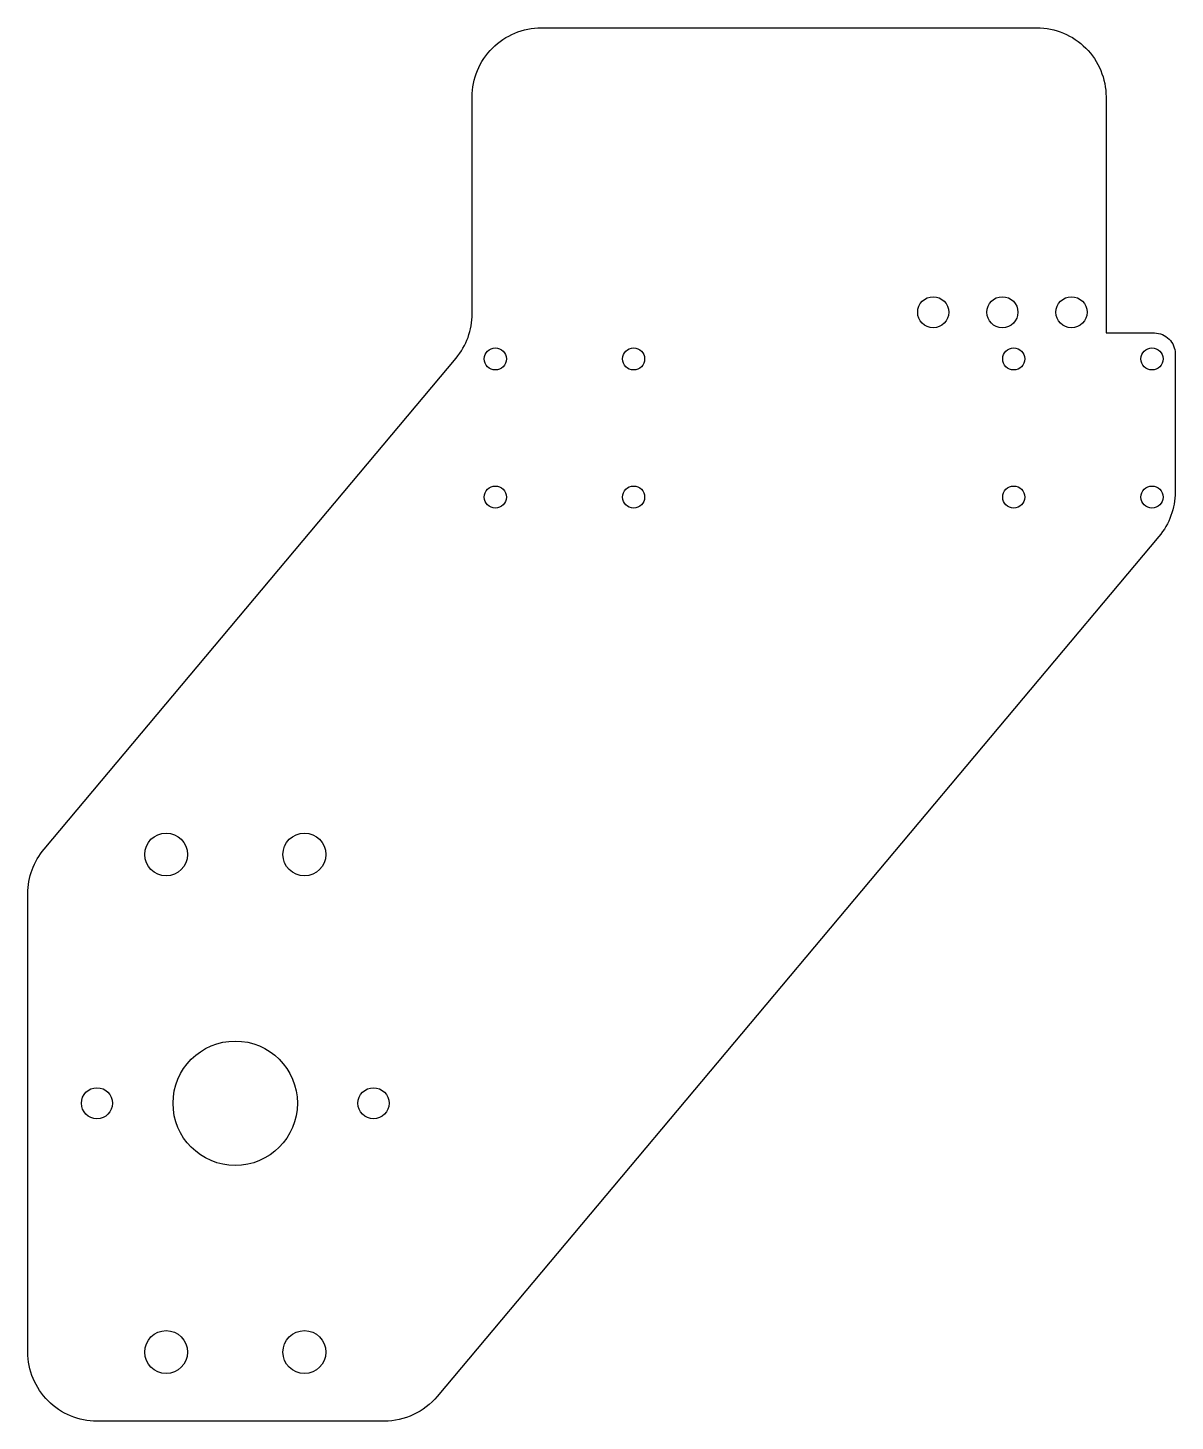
# Model space of a CAD drawing. Header units: millimetres. Extents: x -100 to 66, y -214 to -13.
import ezdxf

# ---------------------------------------------------------------- set-up
doc = ezdxf.new("R2010")
doc.units = ezdxf.units.MM
doc.layers.get('0').update_dxf_attribs({"linetype": 'CONTINUOUS'})

msp = doc.modelspace()

# ---------------------------------------------------------------- linework, layer by layer
msp.add_lwpolyline([(45.99, -12.61, -0.414214), (55.99, -22.61), (55.99, -56.76), (62.99, -56.76, -0.414214), (65.99, -59.76), (65.99, -79.77, -0.176327), (63.65, -86.2), (-40.77, -210.64, -0.221695), (-48.43, -214.22), (-89.99, -214.22, -0.414214), (-99.99, -204.22), (-99.99, -137.86, -0.176327), (-97.65, -131.43), (-38.05, -60.4, 0.176327), (-35.71, -53.97), (-35.71, -22.61, -0.414214), (-25.71, -12.61)], format="xyb", close=True)
for centre, radius in [((30.99, -53.76), 2.25), ((40.99, -53.76), 2.25), ((50.99, -53.76), 2.25), ((-32.36, -60.51), 1.6), ((-12.36, -60.51), 1.6), ((42.64, -60.51), 1.6), ((62.64, -60.51), 1.6), ((-32.36, -80.51), 1.6), ((-12.36, -80.51), 1.6), ((42.64, -80.51), 1.6), ((62.64, -80.51), 1.6), ((-79.99, -132.22), 3.1), ((-59.99, -132.22), 3.1), ((-69.99, -168.22), 9), ((-89.99, -168.22), 2.25), ((-49.99, -168.22), 2.25), ((-79.99, -204.22), 3.1), ((-59.99, -204.22), 3.1)]:
    msp.add_circle(centre, radius)

doc.saveas('drawing.dxf')
